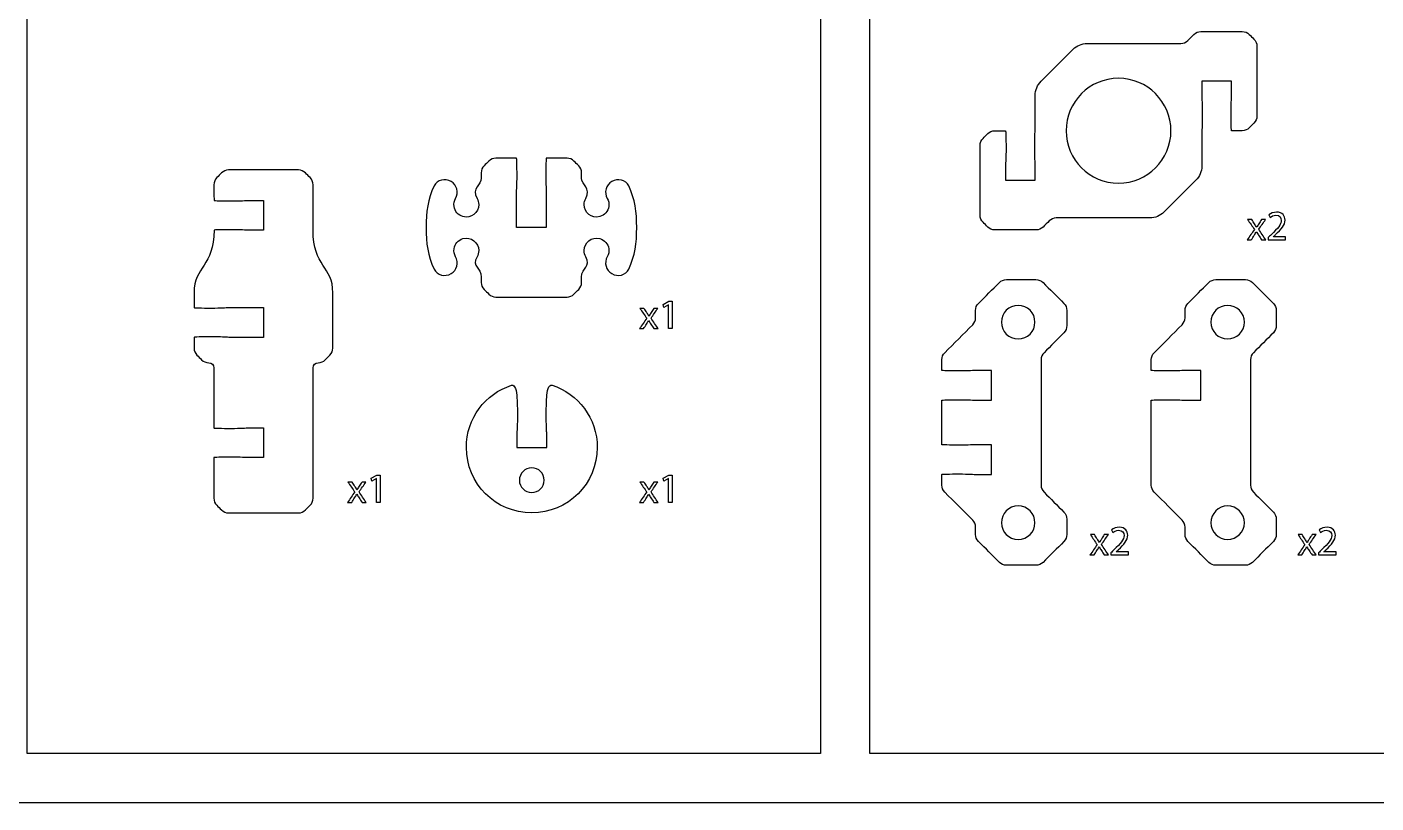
# Model space of a CAD drawing. Extents: x 0 to 465, y 0 to 285.
# Drawn here: x 155.2 to 291.2, y 0.2 to 78.4 of the extents above; entities that cross this region are included whole.
import ezdxf

# ---------------------------------------------------------------- set-up
doc = ezdxf.new("R2010")
doc.units = 0
doc.header["$MEASUREMENT"] = 0
doc.layers.add('DEFAULT', color=18, linetype='CONTINUOUS')

msp = doc.modelspace()

# ---------------------------------------------------------------- linework, layer by layer
at = {"layer": 'DEFAULT', "color": 18}
for points in [[(465.18, 0.18), (0.18, 0.18), (0.18, 285.18), (465.18, 285.18)], [(235.18, 5.18), (155.18, 5.18), (155.18, 140.18), (235.18, 140.18)], [(410.18, 5.18), (240.18, 5.18), (240.18, 140.18), (410.18, 140.18)], [(219.87, 50.4), (219.86, 50.4), (219.38, 50.14), (219.31, 50.42), (219.91, 50.75), (220.23, 50.75), (220.23, 48), (219.87, 48)], [(190.43, 32.89), (190.42, 32.89), (189.95, 32.63), (189.87, 32.91), (190.47, 33.23), (190.79, 33.23), (190.79, 30.48), (190.43, 30.48)], [(219.87, 32.89), (219.86, 32.89), (219.38, 32.63), (219.31, 32.91), (219.91, 33.23), (220.22, 33.23), (220.22, 30.48), (219.87, 30.48)]]:
    msp.add_lwpolyline(points, close=True, dxfattribs=at)
at = {"layer": 'DEFAULT', "color": 1}
for points, knots in [([(271.52, 76.74), (268.37, 76.74), (265.22, 76.74), (262.07, 76.74), (261.54, 76.74), (261.03, 76.53), (260.66, 76.16), (259.58, 75.08), (258.51, 74.01), (257.43, 72.93), (257.06, 72.55), (256.84, 72.05), (256.84, 71.52), (256.84, 70.33), (256.84, 69.14), (256.84, 67.95), (256.82, 67.95), (256.8, 67.17), (256.8, 66.2), (256.8, 65.23), (256.84, 64.73), (256.84, 64.45), (256.84, 63.95), (256.84, 63.45), (256.84, 62.95), (255.84, 62.95), (254.85, 62.95), (253.85, 62.95), (253.85, 63.45), (253.85, 63.95), (253.85, 64.45), (253.85, 64.73), (253.9, 65.23), (253.9, 66.2), (253.9, 67.17), (253.87, 67.95), (253.85, 67.95), (253.48, 67.95), (253.12, 67.95), (252.76, 67.95), (252.5, 67.95), (252.24, 67.84), (252.05, 67.66), (251.89, 67.5), (251.74, 67.34), (251.58, 67.18), (251.39, 66.99), (251.28, 66.74), (251.28, 66.47), (251.28, 64.12), (251.28, 61.77), (251.28, 59.42), (251.28, 59.16), (251.39, 58.9), (251.58, 58.72), (251.74, 58.56), (251.89, 58.4), (252.05, 58.24), (252.24, 58.05), (252.5, 57.95), (252.76, 57.95), (254.15, 57.95), (255.54, 57.95), (256.93, 57.95), (257.2, 57.95), (257.45, 58.05), (257.64, 58.24), (257.84, 58.45), (258.05, 58.65), (258.26, 58.86), (258.44, 59.04), (258.7, 59.15), (258.96, 59.15), (262.11, 59.15), (265.26, 59.15), (268.41, 59.15), (268.94, 59.15), (269.45, 59.36), (269.82, 59.74), (270.9, 60.81), (271.97, 61.89), (273.05, 62.96), (273.43, 63.34), (273.64, 63.85), (273.64, 64.38), (273.64, 65.57), (273.64, 66.76), (273.64, 67.95), (273.66, 67.95), (273.69, 68.73), (273.69, 69.69), (273.69, 70.66), (273.64, 71.16), (273.64, 71.44), (273.64, 71.95), (273.64, 72.45), (273.64, 72.95), (274.64, 72.95), (275.64, 72.95), (276.64, 72.95), (276.64, 72.45), (276.64, 71.95), (276.64, 71.44), (276.64, 71.16), (276.59, 70.66), (276.59, 69.69), (276.59, 68.73), (276.61, 67.95), (276.64, 67.95), (277, 67.95), (277.36, 67.95), (277.72, 67.95), (277.99, 67.95), (278.24, 68.05), (278.43, 68.24), (278.59, 68.4), (278.74, 68.56), (278.9, 68.71), (279.09, 68.9), (279.2, 69.16), (279.2, 69.42), (279.2, 71.77), (279.2, 74.12), (279.2, 76.47), (279.2, 76.74), (279.09, 76.99), (278.9, 77.18), (278.74, 77.34), (278.59, 77.49), (278.43, 77.65), (278.24, 77.84), (277.99, 77.95), (277.72, 77.95), (276.33, 77.95), (274.94, 77.95), (273.55, 77.95), (273.28, 77.95), (273.03, 77.84), (272.84, 77.65), (272.64, 77.45), (272.43, 77.24), (272.23, 77.04), (272.04, 76.85), (271.78, 76.74), (271.52, 76.74)], [1, 1, 1, 1, 27.778, 27.778, 27.778, 28.778, 28.778, 28.778, 41.71664, 41.71664, 41.71664, 42.71664, 42.71664, 42.71664, 52.82864, 52.82864, 52.82864, 53.82864, 53.82864, 53.82864, 54.82864, 54.82864, 54.82864, 59.08864, 59.08864, 59.08864, 67.58864, 67.58864, 67.58864, 71.84864, 71.84864, 71.84864, 72.84864, 72.84864, 72.84864, 73.84864, 73.84864, 73.84864, 76.92464, 76.92464, 76.92464, 77.92464, 77.92464, 77.92464, 79.833828, 79.833828, 79.833828, 80.833828, 80.833828, 80.833828, 100.815828, 100.815828, 100.815828, 101.815828, 101.815828, 101.815828, 103.725017, 103.725017, 103.725017, 104.725017, 104.725017, 104.725017, 116.547017, 116.547017, 116.547017, 117.547017, 117.547017, 117.547017, 120.02189, 120.02189, 120.02189, 121.02189, 121.02189, 121.02189, 147.79989, 147.79989, 147.79989, 148.79989, 148.79989, 148.79989, 161.737823, 161.737823, 161.737823, 162.737823, 162.737823, 162.737823, 172.849823, 172.849823, 172.849823, 173.849823, 173.849823, 173.849823, 174.849823, 174.849823, 174.849823, 179.109823, 179.109823, 179.109823, 187.609823, 187.609823, 187.609823, 191.869823, 191.869823, 191.869823, 192.869823, 192.869823, 192.869823, 193.869823, 193.869823, 193.869823, 196.945823, 196.945823, 196.945823, 197.945823, 197.945823, 197.945823, 199.855011, 199.855011, 199.855011, 200.855011, 200.855011, 200.855011, 220.837011, 220.837011, 220.837011, 221.837011, 221.837011, 221.837011, 223.7462, 223.7462, 223.7462, 224.7462, 224.7462, 224.7462, 236.5682, 236.5682, 236.5682, 237.5682, 237.5682, 237.5682, 240.043073, 240.043073, 240.043073, 241.043073, 241.043073, 241.043073, 241.043073]), ([(270.53, 67.95), (270.53, 65.03), (268.16, 62.66), (265.24, 62.66), (262.32, 62.66), (259.96, 65.03), (259.96, 67.95), (259.96, 70.87), (262.32, 73.23), (265.24, 73.23), (268.16, 73.23), (270.53, 70.87), (270.53, 67.95)], [1, 1, 1, 1, 2, 2, 2, 3, 3, 3, 4, 4, 4, 5, 5, 5, 5]), ([(186.02, 51.62), (186.02, 49.76), (186.02, 47.9), (186.02, 46.03), (186.02, 45.77), (185.91, 45.52), (185.73, 45.33), (185.57, 45.17), (185.41, 45.01), (185.25, 44.85), (185.07, 44.66), (184.81, 44.56), (184.55, 44.56), (184.26, 44.56), (184.02, 44.33), (184.02, 44.04), (184.02, 39.66), (184.02, 35.28), (184.02, 30.9), (184.02, 30.63), (183.92, 30.38), (183.73, 30.19), (183.57, 30.04), (183.41, 29.88), (183.25, 29.72), (183.07, 29.53), (182.81, 29.42), (182.55, 29.42), (180.2, 29.42), (177.85, 29.42), (175.5, 29.42), (175.23, 29.42), (174.98, 29.53), (174.79, 29.72), (174.63, 29.88), (174.47, 30.04), (174.31, 30.19), (174.13, 30.38), (174.02, 30.63), (174.02, 30.9), (174.02, 32.26), (174.02, 33.63), (174.02, 34.99), (174.02, 35.02), (174.8, 35.04), (175.77, 35.04), (176.74, 35.04), (177.24, 34.99), (177.52, 34.99), (178.02, 34.99), (178.52, 34.99), (179.02, 34.99), (179.02, 35.99), (179.02, 36.99), (179.02, 37.99), (178.52, 37.99), (178.02, 37.99), (177.52, 37.99), (177.24, 37.99), (176.74, 37.94), (175.77, 37.94), (174.8, 37.94), (174.02, 37.96), (174.02, 37.99), (174.02, 40), (174.02, 42.02), (174.02, 44.04), (174.02, 44.33), (173.79, 44.56), (173.5, 44.56), (173.24, 44.56), (172.97, 44.66), (172.79, 44.85), (172.63, 45.01), (172.47, 45.17), (172.31, 45.33), (172.13, 45.52), (172.02, 45.77), (172.02, 46.03), (172.02, 46.4), (172.02, 46.76), (172.02, 47.12), (172.02, 47.15), (172.8, 47.17), (173.77, 47.17), (174.74, 47.17), (175.24, 47.12), (175.52, 47.12), (176.69, 47.12), (177.85, 47.12), (179.02, 47.12), (179.02, 48.12), (179.02, 49.12), (179.02, 50.12), (177.85, 50.12), (176.69, 50.12), (175.52, 50.12), (175.24, 50.12), (174.74, 50.07), (173.77, 50.07), (172.8, 50.07), (172.02, 50.09), (172.02, 50.12), (172.02, 50.62), (172.02, 51.12), (172.02, 51.62), (172.02, 54.27), (174.04, 54.26), (174.04, 57.92), (174.04, 57.95), (174.82, 57.97), (175.79, 57.97), (176.75, 57.97), (177.25, 57.92), (177.54, 57.92), (178.04, 57.92), (178.53, 57.92), (179.03, 57.92), (179.03, 58.92), (179.03, 59.92), (179.03, 60.92), (178.53, 60.92), (178.04, 60.92), (177.54, 60.92), (177.25, 60.92), (176.75, 60.87), (175.79, 60.87), (174.82, 60.87), (174.04, 60.9), (174.04, 60.92), (174.03, 61.45), (174.03, 61.98), (174.03, 62.5), (174.03, 62.77), (174.13, 63.03), (174.32, 63.22), (174.48, 63.38), (174.63, 63.54), (174.79, 63.69), (174.98, 63.88), (175.23, 63.99), (175.5, 63.99), (177.85, 63.99), (180.2, 63.99), (182.55, 63.99), (182.81, 63.99), (183.07, 63.88), (183.25, 63.69), (183.41, 63.53), (183.57, 63.38), (183.73, 63.22), (183.92, 63.03), (184.02, 62.78), (184.02, 62.51), (184.02, 60.98), (184.02, 59.45), (184.02, 57.92), (184.02, 54.27), (186.02, 54.27), (186.02, 51.62)], [1, 1, 1, 1, 16.84, 16.84, 16.84, 17.84, 17.84, 17.84, 19.749188, 19.749188, 19.749188, 20.749188, 20.749188, 20.749188, 21.749188, 21.749188, 21.749188, 58.989188, 58.989188, 58.989188, 59.989188, 59.989188, 59.989188, 61.898377, 61.898377, 61.898377, 62.898377, 62.898377, 62.898377, 82.878377, 82.878377, 82.878377, 83.878377, 83.878377, 83.878377, 85.787565, 85.787565, 85.787565, 86.787565, 86.787565, 86.787565, 98.377565, 98.377565, 98.377565, 99.377565, 99.377565, 99.377565, 100.377565, 100.377565, 100.377565, 104.627565, 104.627565, 104.627565, 113.127565, 113.127565, 113.127565, 117.377565, 117.377565, 117.377565, 118.377565, 118.377565, 118.377565, 119.377565, 119.377565, 119.377565, 136.527565, 136.527565, 136.527565, 137.527565, 137.527565, 137.527565, 138.527565, 138.527565, 138.527565, 140.429695, 140.429695, 140.429695, 141.429695, 141.429695, 141.429695, 144.509695, 144.509695, 144.509695, 145.509695, 145.509695, 145.509695, 146.509695, 146.509695, 146.509695, 156.429695, 156.429695, 156.429695, 164.929695, 164.929695, 164.929695, 174.849695, 174.849695, 174.849695, 175.849695, 175.849695, 175.849695, 176.849695, 176.849695, 176.849695, 181.099695, 181.099695, 181.099695, 182.099695, 182.099695, 182.099695, 183.099695, 183.099695, 183.099695, 184.099695, 184.099695, 184.099695, 188.349695, 188.349695, 188.349695, 196.859695, 196.859695, 196.859695, 201.109695, 201.109695, 201.109695, 202.109695, 202.109695, 202.109695, 203.109695, 203.109695, 203.109695, 207.589796, 207.589796, 207.589796, 208.589796, 208.589796, 208.589796, 210.484842, 210.484842, 210.484842, 211.484842, 211.484842, 211.484842, 231.464842, 231.464842, 231.464842, 232.464842, 232.464842, 232.464842, 234.37403, 234.37403, 234.37403, 235.37403, 235.37403, 235.37403, 248.38403, 248.38403, 248.38403, 249.38403, 249.38403, 249.38403, 249.38403]), ([(209.63, 51.18), (207.24, 51.18), (204.85, 51.18), (202.45, 51.18), (202.19, 51.18), (201.94, 51.29), (201.75, 51.48), (201.59, 51.63), (201.43, 51.79), (201.27, 51.95), (201.08, 52.14), (200.98, 52.39), (200.98, 52.66), (200.98, 52.84), (200.98, 53.02), (200.98, 53.2), (200.98, 54.15), (199.99, 54.21), (200.56, 55.24), (200.66, 55.43), (200.73, 55.64), (200.73, 55.87), (200.73, 56.67), (199.97, 57.3), (199.14, 57.07), (198.66, 56.95), (198.31, 56.53), (198.24, 56.05), (198.2, 55.75), (198.26, 55.48), (198.4, 55.25), (198.74, 54.65), (198.53, 53.88), (197.94, 53.54), (197.34, 53.19), (196.52, 53.37), (196.23, 53.99), (195.59, 55.34), (195.42, 56.61), (195.42, 58.19), (195.42, 59.77), (195.59, 61.03), (196.23, 62.38), (196.52, 63), (197.34, 63.18), (197.94, 62.84), (198.53, 62.49), (198.74, 61.72), (198.4, 61.12), (198.25, 60.89), (198.2, 60.61), (198.24, 60.32), (198.31, 59.84), (198.66, 59.42), (199.14, 59.29), (199.97, 59.07), (200.73, 59.7), (200.73, 60.5), (200.73, 60.73), (200.65, 60.94), (200.56, 61.13), (199.99, 62.22), (200.98, 62.43), (200.98, 63.17), (200.98, 63.35), (200.98, 63.53), (200.98, 63.71), (200.98, 63.97), (201.09, 64.23), (201.27, 64.41), (201.43, 64.57), (201.59, 64.73), (201.75, 64.89), (201.94, 65.08), (202.19, 65.18), (202.46, 65.18), (203.15, 65.18), (203.84, 65.18), (204.54, 65.18), (204.57, 65.18), (204.59, 64.4), (204.59, 63.43), (204.59, 62.47), (204.54, 61.97), (204.54, 61.69), (204.54, 60.52), (204.54, 59.35), (204.54, 58.19), (205.54, 58.19), (206.54, 58.19), (207.54, 58.19), (207.54, 59.35), (207.54, 60.52), (207.54, 61.69), (207.54, 61.97), (207.49, 62.47), (207.49, 63.43), (207.49, 64.4), (207.52, 65.18), (207.54, 65.18), (208.24, 65.18), (208.93, 65.18), (209.63, 65.18), (209.89, 65.18), (210.15, 65.08), (210.33, 64.89), (210.49, 64.73), (210.65, 64.57), (210.81, 64.41), (210.99, 64.23), (211.1, 63.97), (211.1, 63.71), (211.1, 63.53), (211.1, 63.35), (211.1, 63.17), (211.1, 62.43), (212.09, 62.22), (211.53, 61.13), (211.43, 60.94), (211.36, 60.73), (211.36, 60.5), (211.36, 59.7), (212.11, 59.07), (212.95, 59.29), (213.42, 59.42), (213.78, 59.84), (213.84, 60.32), (213.89, 60.61), (213.83, 60.89), (213.69, 61.12), (213.34, 61.72), (213.55, 62.49), (214.14, 62.84), (214.74, 63.18), (215.56, 63), (215.86, 62.38), (216.49, 61.03), (216.66, 59.77), (216.66, 58.19), (216.66, 56.61), (216.49, 55.34), (215.86, 53.99), (215.56, 53.37), (214.74, 53.19), (214.14, 53.54), (213.55, 53.88), (213.34, 54.65), (213.69, 55.25), (213.83, 55.48), (213.89, 55.75), (213.84, 56.05), (213.78, 56.53), (213.42, 56.95), (212.95, 57.07), (212.11, 57.3), (211.36, 56.67), (211.36, 55.87), (211.36, 55.64), (211.42, 55.43), (211.53, 55.24), (212.09, 54.21), (211.1, 54.15), (211.1, 53.2), (211.1, 53.02), (211.1, 52.84), (211.1, 52.66), (211.1, 52.39), (211, 52.14), (210.81, 51.95), (210.65, 51.79), (210.49, 51.63), (210.33, 51.48), (210.15, 51.29), (209.89, 51.18), (209.63, 51.18)], [1, 1, 1, 1, 21.34, 21.34, 21.34, 22.34, 22.34, 22.34, 24.249188, 24.249188, 24.249188, 25.249188, 25.249188, 25.249188, 26.779188, 26.779188, 26.779188, 27.779188, 27.779188, 27.779188, 28.779188, 28.779188, 28.779188, 29.779188, 29.779188, 29.779188, 30.779188, 30.779188, 30.779188, 31.779188, 31.779188, 31.779188, 32.779188, 32.779188, 32.779188, 33.779188, 33.779188, 33.779188, 34.779188, 34.779188, 34.779188, 35.779188, 35.779188, 35.779188, 36.779188, 36.779188, 36.779188, 37.779188, 37.779188, 37.779188, 38.779188, 38.779188, 38.779188, 39.779188, 39.779188, 39.779188, 40.779188, 40.779188, 40.779188, 41.779188, 41.779188, 41.779188, 42.779188, 42.779188, 42.779188, 44.309221, 44.309221, 44.309221, 45.309221, 45.309221, 45.309221, 47.218409, 47.218409, 47.218409, 48.218409, 48.218409, 48.218409, 54.118409, 54.118409, 54.118409, 55.118409, 55.118409, 55.118409, 56.118409, 56.118409, 56.118409, 66.038409, 66.038409, 66.038409, 74.548409, 74.548409, 74.548409, 84.468409, 84.468409, 84.468409, 85.468409, 85.468409, 85.468409, 86.468409, 86.468409, 86.468409, 92.378409, 92.378409, 92.378409, 93.378409, 93.378409, 93.378409, 95.287598, 95.287598, 95.287598, 96.287598, 96.287598, 96.287598, 97.81763, 97.81763, 97.81763, 98.81763, 98.81763, 98.81763, 99.81763, 99.81763, 99.81763, 100.81763, 100.81763, 100.81763, 101.81763, 101.81763, 101.81763, 102.81763, 102.81763, 102.81763, 103.81763, 103.81763, 103.81763, 104.81763, 104.81763, 104.81763, 105.81763, 105.81763, 105.81763, 106.81763, 106.81763, 106.81763, 107.81763, 107.81763, 107.81763, 108.81763, 108.81763, 108.81763, 109.81763, 109.81763, 109.81763, 110.81763, 110.81763, 110.81763, 111.81763, 111.81763, 111.81763, 112.81763, 112.81763, 112.81763, 113.81763, 113.81763, 113.81763, 115.34763, 115.34763, 115.34763, 116.34763, 116.34763, 116.34763, 118.256819, 118.256819, 118.256819, 119.256819, 119.256819, 119.256819, 119.256819]), ([(257.73, 45.57), (258.4, 46.24), (259.07, 46.92), (259.74, 47.59), (259.93, 47.78), (260.03, 48.03), (260.03, 48.3), (260.03, 48.81), (260.03, 49.32), (260.03, 49.83), (260.03, 50.1), (259.93, 50.35), (259.74, 50.54), (259.04, 51.24), (258.33, 51.95), (257.63, 52.65), (257.44, 52.84), (257.19, 52.94), (256.92, 52.94), (255.93, 52.94), (254.93, 52.94), (253.94, 52.94), (253.67, 52.94), (253.42, 52.84), (253.23, 52.65), (252.53, 51.95), (251.83, 51.24), (251.12, 50.54), (250.93, 50.35), (250.83, 50.1), (250.83, 49.83), (250.83, 49.59), (250.83, 49.34), (250.83, 49.1), (250.83, 48.83), (250.72, 48.57), (250.54, 48.39), (249.6, 47.45), (248.66, 46.51), (247.72, 45.57), (247.53, 45.39), (247.43, 45.13), (247.43, 44.87), (247.43, 44.5), (247.43, 44.14), (247.43, 43.78), (247.43, 43.76), (248.22, 43.73), (249.18, 43.73), (250.15, 43.73), (250.64, 43.78), (250.93, 43.78), (251.43, 43.78), (251.93, 43.78), (252.43, 43.78), (252.43, 42.78), (252.43, 41.78), (252.43, 40.78), (251.93, 40.78), (251.43, 40.78), (250.93, 40.78), (250.64, 40.78), (250.15, 40.83), (249.18, 40.83), (248.22, 40.83), (247.43, 40.81), (247.43, 40.78), (247.43, 39.29), (247.43, 37.79), (247.43, 36.3), (247.43, 36.28), (248.22, 36.25), (249.18, 36.25), (250.15, 36.25), (250.64, 36.3), (250.93, 36.3), (251.43, 36.3), (251.93, 36.3), (252.43, 36.3), (252.43, 35.3), (252.43, 34.3), (252.43, 33.3), (251.93, 33.3), (251.43, 33.3), (250.93, 33.3), (250.64, 33.3), (250.15, 33.35), (249.18, 33.35), (248.22, 33.35), (247.43, 33.33), (247.43, 33.3), (247.43, 32.94), (247.43, 32.58), (247.43, 32.22), (247.43, 31.95), (247.53, 31.7), (247.72, 31.51), (248.66, 30.57), (249.6, 29.64), (250.54, 28.7), (250.72, 28.51), (250.83, 28.26), (250.83, 27.99), (250.83, 27.74), (250.83, 27.5), (250.83, 27.25), (250.83, 26.98), (250.93, 26.73), (251.12, 26.54), (251.83, 25.84), (252.53, 25.14), (253.23, 24.43), (253.42, 24.25), (253.67, 24.14), (253.94, 24.14), (254.93, 24.14), (255.93, 24.14), (256.92, 24.14), (257.19, 24.14), (257.44, 24.25), (257.63, 24.43), (258.33, 25.14), (259.04, 25.84), (259.74, 26.54), (259.93, 26.73), (260.03, 26.98), (260.03, 27.25), (260.03, 27.76), (260.03, 28.28), (260.03, 28.79), (260.03, 29.05), (259.93, 29.31), (259.74, 29.5), (259.07, 30.17), (258.4, 30.84), (257.73, 31.51), (257.54, 31.7), (257.43, 31.95), (257.43, 32.22), (257.43, 36.44), (257.43, 40.65), (257.43, 44.87), (257.43, 45.13), (257.54, 45.39), (257.73, 45.57)], [0, 0, 0, 0, 8.082234, 8.082234, 8.082234, 9.082234, 9.082234, 9.082234, 13.442234, 13.442234, 13.442234, 14.442234, 14.442234, 14.442234, 22.899231, 22.899231, 22.899231, 23.899231, 23.899231, 23.899231, 32.359231, 32.359231, 32.359231, 33.359231, 33.359231, 33.359231, 41.816228, 41.816228, 41.816228, 42.816228, 42.816228, 42.816228, 44.906228, 44.906228, 44.906228, 45.906228, 45.906228, 45.906228, 57.184583, 57.184583, 57.184583, 58.184583, 58.184583, 58.184583, 61.264583, 61.264583, 61.264583, 62.264583, 62.264583, 62.264583, 63.264583, 63.264583, 63.264583, 67.534583, 67.534583, 67.534583, 76.034583, 76.034583, 76.034583, 80.304583, 80.304583, 80.304583, 81.304583, 81.304583, 81.304583, 82.304583, 82.304583, 82.304583, 95.004583, 95.004583, 95.004583, 96.004583, 96.004583, 96.004583, 97.004583, 97.004583, 97.004583, 101.274583, 101.274583, 101.274583, 109.774583, 109.774583, 109.774583, 114.044583, 114.044583, 114.044583, 115.044583, 115.044583, 115.044583, 116.044583, 116.044583, 116.044583, 119.114583, 119.114583, 119.114583, 120.114583, 120.114583, 120.114583, 131.385865, 131.385865, 131.385865, 132.385865, 132.385865, 132.385865, 134.495865, 134.495865, 134.495865, 135.495865, 135.495865, 135.495865, 143.952862, 143.952862, 143.952862, 144.952862, 144.952862, 144.952862, 153.412862, 153.412862, 153.412862, 154.412862, 154.412862, 154.412862, 162.869859, 162.869859, 162.869859, 163.869859, 163.869859, 163.869859, 168.239859, 168.239859, 168.239859, 169.239859, 169.239859, 169.239859, 177.315019, 177.315019, 177.315019, 178.315019, 178.315019, 178.315019, 214.165019, 214.165019, 214.165019, 215.165019, 215.165019, 215.165019, 215.165019]), ([(278.84, 45.57), (279.51, 46.24), (280.19, 46.92), (280.86, 47.59), (281.04, 47.78), (281.15, 48.03), (281.15, 48.3), (281.15, 48.81), (281.15, 49.32), (281.15, 49.83), (281.15, 50.1), (281.04, 50.35), (280.86, 50.54), (280.15, 51.24), (279.45, 51.95), (278.75, 52.65), (278.56, 52.84), (278.3, 52.94), (278.04, 52.94), (277.04, 52.94), (276.05, 52.94), (275.05, 52.94), (274.79, 52.94), (274.53, 52.84), (274.35, 52.65), (273.64, 51.95), (272.94, 51.24), (272.24, 50.54), (272.05, 50.35), (271.95, 50.1), (271.95, 49.83), (271.95, 49.59), (271.95, 49.34), (271.95, 49.1), (271.95, 48.83), (271.84, 48.57), (271.65, 48.39), (270.72, 47.45), (269.78, 46.51), (268.84, 45.57), (268.65, 45.39), (268.54, 45.13), (268.54, 44.87), (268.54, 44.5), (268.54, 44.14), (268.54, 43.78), (268.54, 43.76), (269.33, 43.73), (270.3, 43.73), (271.26, 43.73), (271.76, 43.78), (272.04, 43.78), (272.55, 43.78), (273.05, 43.78), (273.55, 43.78), (273.55, 42.78), (273.55, 41.78), (273.55, 40.78), (273.05, 40.78), (272.55, 40.78), (272.04, 40.78), (271.76, 40.78), (271.26, 40.83), (270.3, 40.83), (269.33, 40.83), (268.54, 40.81), (268.54, 40.78), (268.54, 37.93), (268.54, 35.07), (268.54, 32.22), (268.54, 31.95), (268.65, 31.7), (268.84, 31.51), (269.78, 30.57), (270.72, 29.64), (271.65, 28.7), (271.84, 28.51), (271.95, 28.26), (271.95, 27.99), (271.95, 27.74), (271.95, 27.5), (271.95, 27.25), (271.95, 26.98), (272.05, 26.73), (272.24, 26.54), (272.94, 25.84), (273.64, 25.14), (274.35, 24.43), (274.53, 24.25), (274.79, 24.14), (275.05, 24.14), (276.05, 24.14), (277.04, 24.14), (278.04, 24.14), (278.3, 24.14), (278.56, 24.25), (278.75, 24.43), (279.45, 25.14), (280.15, 25.84), (280.86, 26.54), (281.04, 26.73), (281.15, 26.98), (281.15, 27.25), (281.15, 27.76), (281.15, 28.28), (281.15, 28.79), (281.15, 29.05), (281.04, 29.31), (280.86, 29.5), (280.19, 30.17), (279.51, 30.84), (278.84, 31.51), (278.65, 31.7), (278.55, 31.95), (278.55, 32.22), (278.55, 36.44), (278.55, 40.65), (278.55, 44.87), (278.55, 45.13), (278.65, 45.39), (278.84, 45.57)], [0, 0, 0, 0, 8.082234, 8.082234, 8.082234, 9.082234, 9.082234, 9.082234, 13.442234, 13.442234, 13.442234, 14.442234, 14.442234, 14.442234, 22.899231, 22.899231, 22.899231, 23.899231, 23.899231, 23.899231, 32.359231, 32.359231, 32.359231, 33.359231, 33.359231, 33.359231, 41.816228, 41.816228, 41.816228, 42.816228, 42.816228, 42.816228, 44.906228, 44.906228, 44.906228, 45.906228, 45.906228, 45.906228, 57.184583, 57.184583, 57.184583, 58.184583, 58.184583, 58.184583, 61.264583, 61.264583, 61.264583, 62.264583, 62.264583, 62.264583, 63.264583, 63.264583, 63.264583, 67.534583, 67.534583, 67.534583, 76.034583, 76.034583, 76.034583, 80.304583, 80.304583, 80.304583, 81.304583, 81.304583, 81.304583, 82.304583, 82.304583, 82.304583, 106.574583, 106.574583, 106.574583, 107.574583, 107.574583, 107.574583, 118.845865, 118.845865, 118.845865, 119.845865, 119.845865, 119.845865, 121.955865, 121.955865, 121.955865, 122.955865, 122.955865, 122.955865, 131.412862, 131.412862, 131.412862, 132.412862, 132.412862, 132.412862, 140.872862, 140.872862, 140.872862, 141.872862, 141.872862, 141.872862, 150.329859, 150.329859, 150.329859, 151.329859, 151.329859, 151.329859, 155.699859, 155.699859, 155.699859, 156.699859, 156.699859, 156.699859, 164.775019, 164.775019, 164.775019, 165.775019, 165.775019, 165.775019, 201.625019, 201.625019, 201.625019, 202.625019, 202.625019, 202.625019, 202.625019]), ([(255.12, 46.96), (254.18, 46.96), (253.43, 47.72), (253.43, 48.65), (253.43, 49.58), (254.18, 50.34), (255.12, 50.34), (256.06, 50.34), (256.82, 49.58), (256.82, 48.65), (256.82, 47.72), (256.06, 46.96), (255.12, 46.96)], [1, 1, 1, 1, 2, 2, 2, 3, 3, 3, 4, 4, 4, 5, 5, 5, 5]), ([(276.24, 46.96), (275.3, 46.96), (274.55, 47.72), (274.55, 48.65), (274.55, 49.58), (275.3, 50.34), (276.24, 50.34), (277.17, 50.34), (277.93, 49.58), (277.93, 48.65), (277.93, 47.72), (277.17, 46.96), (276.24, 46.96)], [1, 1, 1, 1, 2, 2, 2, 3, 3, 3, 4, 4, 4, 5, 5, 5, 5]), ([(208.12, 42.3), (207.79, 42.4), (207.58, 41.73), (207.58, 41.02), (207.58, 40.89), (207.53, 40.24), (207.53, 39.27), (207.53, 38.3), (207.58, 37.81), (207.58, 37.52), (207.58, 37.02), (207.58, 36.52), (207.58, 36.02), (206.58, 36.02), (205.58, 36.02), (204.58, 36.02), (204.58, 36.52), (204.58, 37.02), (204.58, 37.52), (204.58, 37.81), (204.63, 38.3), (204.63, 39.27), (204.63, 40.24), (204.58, 40.89), (204.58, 41.02), (204.58, 41.73), (204.36, 42.4), (204.04, 42.29), (201.39, 41.44), (199.48, 38.95), (199.48, 36.02), (199.48, 32.38), (202.44, 29.42), (206.08, 29.42), (209.72, 29.42), (212.68, 32.38), (212.68, 36.02), (212.68, 38.95), (210.76, 41.44), (208.12, 42.3)], [1, 1, 1, 1, 2, 2, 2, 3, 3, 3, 4, 4, 4, 8.25, 8.25, 8.25, 16.75, 16.75, 16.75, 21, 21, 21, 22, 22, 22, 23, 23, 23, 24, 24, 24, 25, 25, 25, 26, 26, 26, 27, 27, 27, 28, 28, 28, 28]), ([(206.08, 31.47), (205.39, 31.47), (204.83, 32.03), (204.83, 32.72), (204.83, 33.41), (205.39, 33.97), (206.08, 33.97), (206.77, 33.97), (207.33, 33.41), (207.33, 32.72), (207.33, 32.03), (206.77, 31.47), (206.08, 31.47)], [1, 1, 1, 1, 2, 2, 2, 3, 3, 3, 4, 4, 4, 5, 5, 5, 5]), ([(255.12, 26.74), (254.18, 26.74), (253.43, 27.5), (253.43, 28.43), (253.43, 29.37), (254.18, 30.12), (255.12, 30.12), (256.06, 30.12), (256.82, 29.37), (256.82, 28.43), (256.82, 27.5), (256.06, 26.74), (255.12, 26.74)], [1, 1, 1, 1, 2, 2, 2, 3, 3, 3, 4, 4, 4, 5, 5, 5, 5]), ([(276.24, 26.74), (275.3, 26.74), (274.55, 27.5), (274.55, 28.43), (274.55, 29.37), (275.3, 30.12), (276.24, 30.12), (277.17, 30.12), (277.93, 29.37), (277.93, 28.43), (277.93, 27.5), (277.17, 26.74), (276.24, 26.74)], [1, 1, 1, 1, 2, 2, 2, 3, 3, 3, 4, 4, 4, 5, 5, 5, 5])]:
    msp.add_open_spline(points, degree=3, knots=knots, dxfattribs=at)
at = {"layer": 'DEFAULT', "color": 18}
for points, knots in [([(278.67, 59), (278.77, 58.85), (278.86, 58.7), (278.96, 58.56), (279.04, 58.44), (279.1, 58.34), (279.17, 58.22), (279.17, 58.22), (279.18, 58.22), (279.18, 58.22), (279.25, 58.34), (279.32, 58.45), (279.38, 58.56), (279.48, 58.7), (279.58, 58.85), (279.67, 59), (279.81, 59), (279.94, 59), (280.07, 59), (279.84, 58.67), (279.61, 58.34), (279.38, 58.01), (279.61, 57.65), (279.85, 57.3), (280.09, 56.95), (279.95, 56.95), (279.81, 56.95), (279.67, 56.95), (279.57, 57.1), (279.47, 57.25), (279.37, 57.41), (279.29, 57.53), (279.22, 57.64), (279.14, 57.76), (279.07, 57.64), (279, 57.53), (278.93, 57.41), (278.83, 57.25), (278.73, 57.1), (278.63, 56.95), (278.49, 56.95), (278.36, 56.95), (278.22, 56.95), (278.46, 57.3), (278.71, 57.64), (278.95, 57.99), (278.72, 58.33), (278.49, 58.66), (278.25, 59), (278.39, 59), (278.53, 59), (278.67, 59)], [0, 0, 0, 0, 1.496861, 1.496861, 1.496861, 2.496861, 2.496861, 2.496861, 2.532861, 2.532861, 2.532861, 3.532861, 3.532861, 3.532861, 5.01254, 5.01254, 5.01254, 6.15254, 6.15254, 6.15254, 9.586208, 9.586208, 9.586208, 13.212711, 13.212711, 13.212711, 14.412711, 14.412711, 14.412711, 15.97318, 15.97318, 15.97318, 16.99718, 16.99718, 16.99718, 17.99718, 17.99718, 17.99718, 19.551678, 19.551678, 19.551678, 20.714678, 20.714678, 20.714678, 24.325127, 24.325127, 24.325127, 27.781433, 27.781433, 27.781433, 28.956433, 28.956433, 28.956433, 28.956433]), ([(280.34, 56.95), (280.34, 57.02), (280.34, 57.1), (280.34, 57.18), (280.43, 57.27), (280.53, 57.36), (280.63, 57.46), (281.33, 58.13), (281.65, 58.48), (281.65, 58.9), (281.65, 59.18), (281.52, 59.44), (281.11, 59.44), (280.86, 59.44), (280.65, 59.31), (280.52, 59.2), (280.48, 59.29), (280.44, 59.38), (280.4, 59.46), (280.59, 59.63), (280.87, 59.74), (281.18, 59.74), (281.78, 59.74), (282.03, 59.34), (282.03, 58.94), (282.03, 58.44), (281.66, 58.03), (281.08, 57.47), (281, 57.4), (280.93, 57.33), (280.86, 57.26), (281.27, 57.26), (281.68, 57.26), (282.09, 57.26), (282.09, 57.15), (282.09, 57.05), (282.09, 56.95), (281.51, 56.95), (280.92, 56.95), (280.34, 56.95)], [4.978, 4.978, 4.978, 4.978, 5.625, 5.625, 5.625, 6.779123, 6.779123, 6.779123, 7.779123, 7.779123, 7.779123, 8.779123, 8.779123, 8.779123, 9.779123, 9.779123, 9.779123, 10.594565, 10.594565, 10.594565, 11.594565, 11.594565, 11.594565, 12.594565, 12.594565, 12.594565, 13.594565, 13.594565, 13.594565, 14.467037, 14.467037, 14.467037, 17.969037, 17.969037, 17.969037, 18.844037, 18.844037, 18.844037, 23.822037, 23.822037, 23.822037, 23.822037]), ([(217.39, 50.04), (217.49, 49.9), (217.58, 49.75), (217.68, 49.6), (217.76, 49.49), (217.82, 49.38), (217.89, 49.27), (217.89, 49.27), (217.9, 49.27), (217.9, 49.27), (217.97, 49.39), (218.04, 49.5), (218.1, 49.61), (218.2, 49.75), (218.3, 49.9), (218.39, 50.04), (218.53, 50.04), (218.66, 50.04), (218.79, 50.04), (218.56, 49.71), (218.33, 49.38), (218.1, 49.05), (218.34, 48.7), (218.58, 48.35), (218.82, 48), (218.67, 48), (218.53, 48), (218.39, 48), (218.29, 48.15), (218.19, 48.3), (218.09, 48.46), (218.01, 48.58), (217.94, 48.69), (217.86, 48.81), (217.8, 48.69), (217.72, 48.58), (217.65, 48.46), (217.55, 48.3), (217.45, 48.15), (217.35, 48), (217.21, 48), (217.08, 48), (216.94, 48), (217.18, 48.34), (217.43, 48.69), (217.67, 49.04), (217.44, 49.37), (217.21, 49.71), (216.97, 50.04), (217.11, 50.04), (217.25, 50.04), (217.39, 50.04)], [1.176, 1.176, 1.176, 1.176, 2.672308, 2.672308, 2.672308, 3.672308, 3.672308, 3.672308, 3.708308, 3.708308, 3.708308, 4.708308, 4.708308, 4.708308, 6.188538, 6.188538, 6.188538, 7.328538, 7.328538, 7.328538, 10.762206, 10.762206, 10.762206, 14.388709, 14.388709, 14.388709, 15.588709, 15.588709, 15.588709, 17.149179, 17.149179, 17.149179, 18.173179, 18.173179, 18.173179, 19.173179, 19.173179, 19.173179, 20.727677, 20.727677, 20.727677, 21.890677, 21.890677, 21.890677, 25.500554, 25.500554, 25.500554, 28.95686, 28.95686, 28.95686, 30.13286, 30.13286, 30.13286, 30.13286]), ([(187.96, 32.53), (188.05, 32.38), (188.15, 32.24), (188.25, 32.09), (188.32, 31.98), (188.39, 31.87), (188.45, 31.76), (188.46, 31.76), (188.46, 31.76), (188.47, 31.76), (188.53, 31.88), (188.6, 31.99), (188.67, 32.1), (188.77, 32.24), (188.86, 32.39), (188.96, 32.53), (189.09, 32.53), (189.23, 32.53), (189.36, 32.53), (189.13, 32.2), (188.89, 31.87), (188.66, 31.54), (188.9, 31.19), (189.14, 30.84), (189.38, 30.48), (189.24, 30.48), (189.1, 30.48), (188.96, 30.48), (188.86, 30.64), (188.76, 30.79), (188.66, 30.94), (188.58, 31.06), (188.51, 31.18), (188.43, 31.3), (188.36, 31.18), (188.29, 31.07), (188.21, 30.94), (188.11, 30.79), (188.02, 30.64), (187.92, 30.48), (187.78, 30.48), (187.64, 30.48), (187.51, 30.48), (187.75, 30.83), (187.99, 31.18), (188.23, 31.53), (188, 31.86), (187.77, 32.2), (187.54, 32.53), (187.68, 32.53), (187.82, 32.53), (187.96, 32.53)], [0, 0, 0, 0, 1.496861, 1.496861, 1.496861, 2.496861, 2.496861, 2.496861, 2.532861, 2.532861, 2.532861, 3.532861, 3.532861, 3.532861, 5.01254, 5.01254, 5.01254, 6.15254, 6.15254, 6.15254, 9.586208, 9.586208, 9.586208, 13.212711, 13.212711, 13.212711, 14.412711, 14.412711, 14.412711, 15.97318, 15.97318, 15.97318, 16.99718, 16.99718, 16.99718, 17.99718, 17.99718, 17.99718, 19.551138, 19.551138, 19.551138, 20.714138, 20.714138, 20.714138, 24.324587, 24.324587, 24.324587, 27.780893, 27.780893, 27.780893, 28.955893, 28.955893, 28.955893, 28.955893]), ([(217.39, 32.53), (217.49, 32.38), (217.58, 32.24), (217.68, 32.09), (217.76, 31.98), (217.82, 31.87), (217.89, 31.76), (217.89, 31.76), (217.9, 31.76), (217.9, 31.76), (217.97, 31.88), (218.04, 31.99), (218.1, 32.1), (218.2, 32.24), (218.3, 32.39), (218.39, 32.53), (218.53, 32.53), (218.66, 32.53), (218.79, 32.53), (218.56, 32.2), (218.33, 31.87), (218.1, 31.54), (218.34, 31.19), (218.57, 30.84), (218.81, 30.48), (218.67, 30.48), (218.53, 30.48), (218.39, 30.48), (218.29, 30.64), (218.19, 30.79), (218.09, 30.94), (218.01, 31.06), (217.94, 31.18), (217.86, 31.3), (217.79, 31.18), (217.72, 31.07), (217.65, 30.94), (217.55, 30.79), (217.45, 30.64), (217.35, 30.48), (217.21, 30.48), (217.08, 30.48), (216.94, 30.48), (217.18, 30.83), (217.43, 31.18), (217.67, 31.53), (217.44, 31.86), (217.21, 32.2), (216.97, 32.53), (217.11, 32.53), (217.25, 32.53), (217.39, 32.53)], [0, 0, 0, 0, 1.496861, 1.496861, 1.496861, 2.496861, 2.496861, 2.496861, 2.532861, 2.532861, 2.532861, 3.532861, 3.532861, 3.532861, 5.01254, 5.01254, 5.01254, 6.15254, 6.15254, 6.15254, 9.586208, 9.586208, 9.586208, 13.212711, 13.212711, 13.212711, 14.412711, 14.412711, 14.412711, 15.97318, 15.97318, 15.97318, 16.99718, 16.99718, 16.99718, 17.99718, 17.99718, 17.99718, 19.551138, 19.551138, 19.551138, 20.715138, 20.715138, 20.715138, 24.325587, 24.325587, 24.325587, 27.781324, 27.781324, 27.781324, 28.956324, 28.956324, 28.956324, 28.956324]), ([(262.81, 27.23), (262.91, 27.08), (263.01, 26.93), (263.1, 26.79), (263.18, 26.67), (263.24, 26.57), (263.31, 26.45), (263.32, 26.45), (263.32, 26.45), (263.32, 26.45), (263.39, 26.58), (263.46, 26.68), (263.53, 26.79), (263.62, 26.94), (263.72, 27.08), (263.81, 27.23), (263.95, 27.23), (264.08, 27.23), (264.22, 27.23), (263.98, 26.9), (263.75, 26.57), (263.52, 26.24), (263.76, 25.89), (264, 25.53), (264.24, 25.18), (264.1, 25.18), (263.96, 25.18), (263.81, 25.18), (263.71, 25.33), (263.61, 25.49), (263.51, 25.64), (263.43, 25.76), (263.37, 25.87), (263.29, 26), (263.22, 25.87), (263.15, 25.76), (263.07, 25.64), (262.97, 25.49), (262.87, 25.33), (262.77, 25.18), (262.64, 25.18), (262.5, 25.18), (262.36, 25.18), (262.61, 25.53), (262.85, 25.88), (263.09, 26.23), (262.86, 26.56), (262.63, 26.89), (262.4, 27.23), (262.54, 27.23), (262.67, 27.23), (262.81, 27.23)], [0, 0, 0, 0, 1.496861, 1.496861, 1.496861, 2.496861, 2.496861, 2.496861, 2.532861, 2.532861, 2.532861, 3.532861, 3.532861, 3.532861, 5.01254, 5.01254, 5.01254, 6.15254, 6.15254, 6.15254, 9.586208, 9.586208, 9.586208, 13.212711, 13.212711, 13.212711, 14.412711, 14.412711, 14.412711, 15.97318, 15.97318, 15.97318, 16.99718, 16.99718, 16.99718, 17.99718, 17.99718, 17.99718, 19.551678, 19.551678, 19.551678, 20.714678, 20.714678, 20.714678, 24.325127, 24.325127, 24.325127, 27.781433, 27.781433, 27.781433, 28.956433, 28.956433, 28.956433, 28.956433]), ([(264.48, 25.18), (264.48, 25.26), (264.48, 25.33), (264.48, 25.41), (264.58, 25.5), (264.68, 25.6), (264.77, 25.69), (265.47, 26.36), (265.79, 26.72), (265.8, 27.13), (265.8, 27.41), (265.66, 27.67), (265.25, 27.67), (265, 27.67), (264.79, 27.54), (264.67, 27.44), (264.63, 27.52), (264.59, 27.61), (264.55, 27.7), (264.74, 27.86), (265.01, 27.98), (265.33, 27.98), (265.92, 27.98), (266.17, 27.57), (266.17, 27.18), (266.17, 26.67), (265.8, 26.26), (265.22, 25.7), (265.15, 25.63), (265.07, 25.56), (265, 25.49), (265.41, 25.49), (265.82, 25.49), (266.24, 25.49), (266.24, 25.39), (266.24, 25.28), (266.24, 25.18), (265.65, 25.18), (265.07, 25.18), (264.48, 25.18)], [4.977, 4.977, 4.977, 4.977, 5.624, 5.624, 5.624, 6.778123, 6.778123, 6.778123, 7.778123, 7.778123, 7.778123, 8.778123, 8.778123, 8.778123, 9.778123, 9.778123, 9.778123, 10.593565, 10.593565, 10.593565, 11.593565, 11.593565, 11.593565, 12.593565, 12.593565, 12.593565, 13.593565, 13.593565, 13.593565, 14.465037, 14.465037, 14.465037, 17.966037, 17.966037, 17.966037, 18.842037, 18.842037, 18.842037, 23.819037, 23.819037, 23.819037, 23.819037]), ([(283.76, 27.23), (283.85, 27.08), (283.95, 26.93), (284.05, 26.79), (284.12, 26.67), (284.19, 26.57), (284.25, 26.45), (284.26, 26.45), (284.26, 26.45), (284.27, 26.45), (284.33, 26.58), (284.4, 26.68), (284.47, 26.79), (284.57, 26.94), (284.66, 27.08), (284.76, 27.23), (284.89, 27.23), (285.03, 27.23), (285.16, 27.23), (284.93, 26.9), (284.69, 26.57), (284.46, 26.24), (284.7, 25.89), (284.94, 25.53), (285.18, 25.18), (285.04, 25.18), (284.9, 25.18), (284.76, 25.18), (284.66, 25.33), (284.56, 25.49), (284.46, 25.64), (284.38, 25.76), (284.31, 25.87), (284.23, 26), (284.16, 25.87), (284.09, 25.76), (284.01, 25.64), (283.91, 25.49), (283.82, 25.33), (283.72, 25.18), (283.58, 25.18), (283.44, 25.18), (283.31, 25.18), (283.55, 25.53), (283.79, 25.88), (284.03, 26.23), (283.8, 26.56), (283.57, 26.89), (283.34, 27.23), (283.48, 27.23), (283.62, 27.23), (283.76, 27.23)], [0, 0, 0, 0, 1.496308, 1.496308, 1.496308, 2.496308, 2.496308, 2.496308, 2.532308, 2.532308, 2.532308, 3.532308, 3.532308, 3.532308, 5.012538, 5.012538, 5.012538, 6.151538, 6.151538, 6.151538, 9.58463, 9.58463, 9.58463, 13.211133, 13.211133, 13.211133, 14.411133, 14.411133, 14.411133, 15.971602, 15.971602, 15.971602, 16.995602, 16.995602, 16.995602, 17.995602, 17.995602, 17.995602, 19.54956, 19.54956, 19.54956, 20.71256, 20.71256, 20.71256, 24.322437, 24.322437, 24.322437, 27.778744, 27.778744, 27.778744, 28.954744, 28.954744, 28.954744, 28.954744]), ([(285.42, 25.18), (285.42, 25.26), (285.42, 25.33), (285.42, 25.41), (285.52, 25.5), (285.62, 25.6), (285.71, 25.69), (286.42, 26.36), (286.73, 26.72), (286.74, 27.13), (286.74, 27.41), (286.6, 27.67), (286.19, 27.67), (285.94, 27.67), (285.74, 27.54), (285.61, 27.44), (285.57, 27.52), (285.53, 27.61), (285.49, 27.7), (285.68, 27.86), (285.95, 27.98), (286.27, 27.98), (286.86, 27.98), (287.11, 27.57), (287.11, 27.18), (287.11, 26.67), (286.74, 26.26), (286.16, 25.7), (286.09, 25.63), (286.02, 25.56), (285.94, 25.49), (286.36, 25.49), (286.77, 25.49), (287.18, 25.49), (287.18, 25.39), (287.18, 25.28), (287.18, 25.18), (286.59, 25.18), (286.01, 25.18), (285.42, 25.18)], [4.977, 4.977, 4.977, 4.977, 5.624, 5.624, 5.624, 6.777406, 6.777406, 6.777406, 7.777406, 7.777406, 7.777406, 8.777406, 8.777406, 8.777406, 9.777406, 9.777406, 9.777406, 10.592847, 10.592847, 10.592847, 11.592847, 11.592847, 11.592847, 12.592847, 12.592847, 12.592847, 13.592847, 13.592847, 13.592847, 14.46432, 14.46432, 14.46432, 17.96532, 17.96532, 17.96532, 18.84132, 18.84132, 18.84132, 23.81832, 23.81832, 23.81832, 23.81832])]:
    msp.add_open_spline(points, degree=3, knots=knots, dxfattribs=at)

doc.saveas('drawing.dxf')
